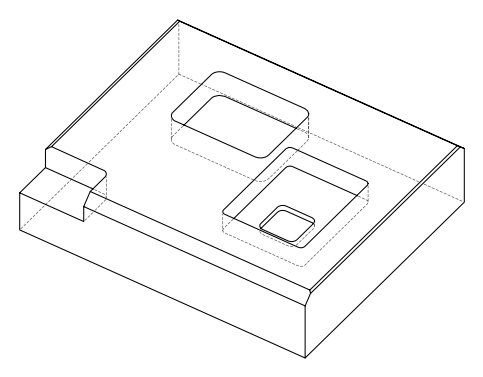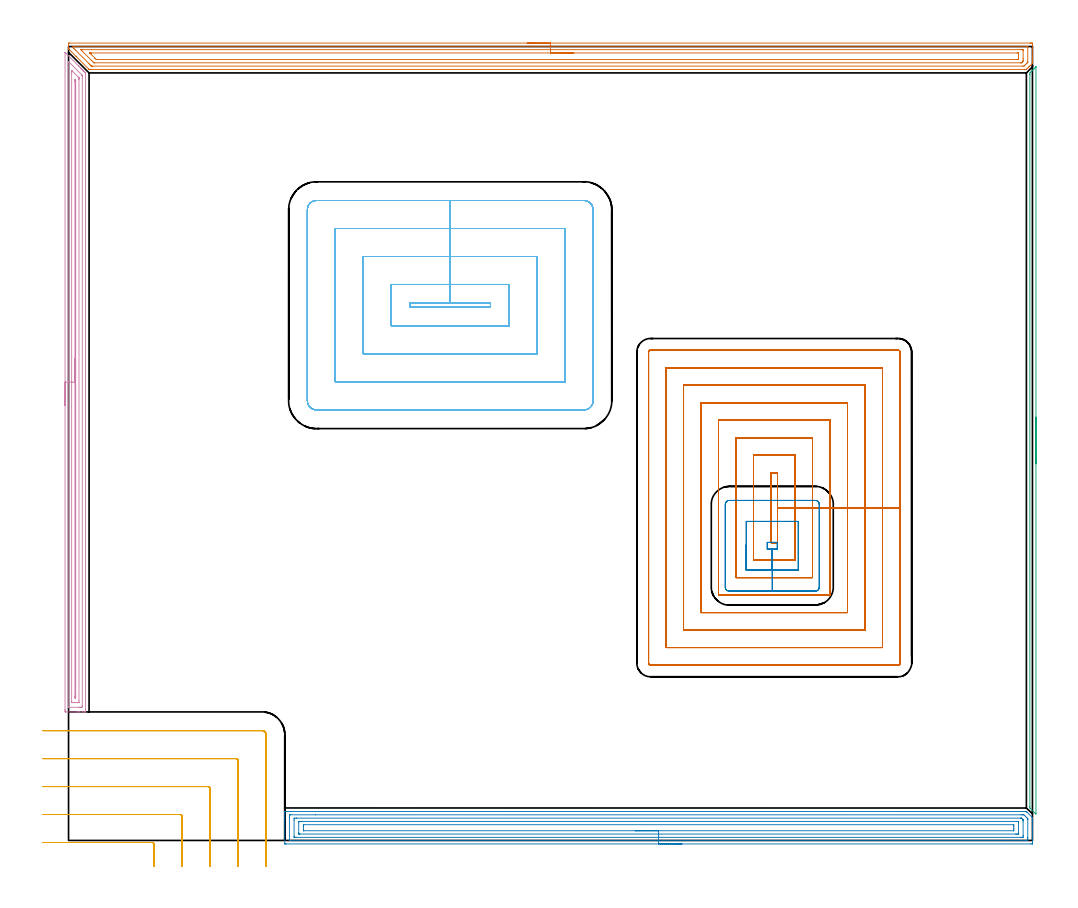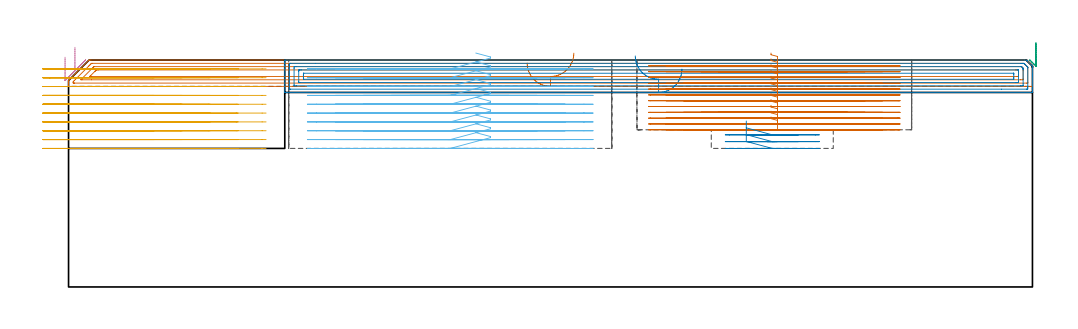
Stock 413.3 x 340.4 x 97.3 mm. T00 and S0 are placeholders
(PLAN: 8 operations, 3 tool changes, 133.2 min)
(1 AREA_MILL | FG_CHAMFER_SURFACE | UGT0205_001 | 13.39 min | 26393 mm3)
(2 AREA_MILL_1 | FG_CHAMFER_SURFACE_1 | UGT0205_001 | 13.11 min | 31647 mm3)
(3 AREA_MILL_2 | FG_CHAMFER_SURFACE_2 | UGT0205_001 | 2.7 min | 1074 mm3)
(4 AREA_MILL_3 | FG_CHAMFER_SURFACE_3 | UGT0205_001 | 9.07 min | 10927 mm3)
(5 MILL_CORNER_NOTCH_RECTANGULAR | CORNER_NOTCH_RECTANGULAR | NXT0201_012 | Follow Part, ap 4, ae 75% | 11.84 min | 191947 mm3)
(6 MILL_RECTANGULAR_POCKET | POCKET_RECTANGULAR_STRAIGHT | NXT0201_012 | Follow Part, ap 4, ae 75% | 25.76 min | 550825 mm3)
(7 MILL_RECTANGULAR_POCKET_1 | POCKET_RECTANGULAR_STRAIGHT_1 | NXT0201_013 | Follow Part, ap 2.5, ae 75% | 55.25 min | 509889 mm3)
(8 MILL_RECTANGULAR_POCKET_2 | POCKET_RECTANGULAR_STRAIGHT_2 | NXT0201_011 | Follow Part, ap 3, ae 75% | 2.05 min | 20888 mm3)
(TOOL UGT0205_001 | Chamfer Mill 20 x 3 x 45 deg. | D20 FL50 Z2)
(TOOL NXT0201_012 | ENDMILL 16mm [2P460-1600-NA 1630] | D16 FL38 Z6)
(TOOL NXT0201_013 | ENDMILL 10mm | D10 FL30 Z4)
(TOOL NXT0201_011 | ENDMILL 12mm [2P460-1200-NA 1630] | D12 FL38 Z6)
(OP 1 AREA_MILL)
G17 G21 G94 G90
T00 M6
G54
G17 G0 G90 X196.65 Y341.9 S1061 M3
G43 Z107.3 H0
Z96.
G94 G1 X196.688 Z95.128 F250.
X196.802 Z94.264
X196.991 Z93.412
X197.253 Z92.58
X197.587 Z91.774
X197.99 Z91.
X198.458 Z90.264
X198.99 Z89.572
X199.579 Z88.929
X200.222 Z88.34
X200.914 Z87.808
X201.65 Z87.34
X202.424 Z86.937
X203.23 Z86.603
X204.062 Z86.341
X204.914 Z86.152
X205.778 Z86.038
X206.65 Z86.
X412.28
X412.675 Y341.899 Z86.001
X413.067 Y341.896 Z86.002
X413.29 Y341.893 Z86.005
X413.3 Y341.512 Z86.386
Y336.25 Z91.644
Y335.722 Z92.175
Y335.373 Z92.523
Y334.845 Z93.051
Y334.496 Z93.399
Y333.704 Z94.195
Y333.619 Z94.279
X413.299 Y333.221 Z94.677
X413.293 Y333.195 Z94.704
X413.251 Y333.151 Z94.749
X412.844 Y332.742 Z95.155
X412.321 Y332.22 Z95.679
X412.08 Y331.978 Z95.919
X411.967 Y331.865 Z96.032
X411.782 Y331.681 Z96.218
X411.647 Y331.547 Z96.352
X411.528 Y331.427 Z96.47
X411.484 Y331.383 Z96.515
X410.89 Y330.79 Z97.11
X410.707 Y330.603 Z97.288
X409.994 Y330.6 Z97.3
X9.563
X8.795 Y330.605 Z97.291
X8.759 Y330.639 Z97.257
X8.669 Y330.73 Z97.168
X3.203 Y336.197 Z91.702
X0.178 Y339.222 Z88.676
X0.082 Y339.319 Z88.579
X0.01 Y339.394 Z88.503
X0. Y339.668 Z88.232
Y339.937 Z87.962
Y340.635 Z87.26
X0.001 Y341.859 Z86.038
X0.003 Y341.891 Z86.005
X0.376 Y341.9 Z86.
X206.65
Y340.486 Z87.414
X410.888 Y340.485 Z87.415
X411.041 Y340.484 Z87.416
X411.245 Y340.48 Z87.42
X411.288 Y340.479 Z87.421
X411.293 Y340.45 Z87.45
X411.296 Y340.417 Z87.483
X411.299 Y340.231 Z87.669
Y333.855 Z94.045
X411.297 Y333.737 Z94.163
X411.293 Y333.679 Z94.221
X411.289 Y333.651 Z94.249
X411.262 Y333.619 Z94.281
X411.079 Y333.431 Z94.469
X410.888 Y333.237 Z94.663
X410.393 Y332.742 Z95.158
X410.195 Y332.545 Z95.355
X409.994 Y332.346 Z95.554
X409.746 Y332.108 Z95.792
X409.652 Y332.021 Z95.879
X408.948 Y332.014 Z95.886
X10.304 Y332.015 Z95.885
X9.934 Y332.019 Z95.881
X9.846 Y332.021 Z95.879
X9.725 Y332.134 Z95.766
X9.563 Y332.289 Z95.611
X9.108 Y332.742 Z95.158
X8.669 Y333.18 Z94.72
X2.969 Y338.881 Z89.019
X2.412 Y339.44 Z88.46
X2.104 Y339.758 Z88.142
X2.01 Y339.861 Z88.039
X2.006 Y339.96 Z87.94
X2.001 Y340.161 Z87.739
X2.003 Y340.297 Z87.603
X2.006 Y340.405 Z87.495
X2.01 Y340.471 Z87.429
X2.043 Y340.479 Z87.421
X2.412 Y340.484 Z87.416
X2.565 Y340.485 Z87.415
X206.65 Y340.486 Z87.414
Y339.072 Z88.828
X408.206
X408.907 Y339.07 Z88.83
X409.1 Y339.068 Z88.832
X409.285 Y339.065 Z88.835
X409.293 Y338.881 Z89.019
X409.298 Y338.686 Z89.214
X409.3 Y335.177 Z92.723
X409.299 Y334.496 Z93.404
X409.298 Y334.302 Z93.598
X409.29 Y334.106 Z93.794
X409.1 Y333.902 Z93.998
X408.958 Y333.758 Z94.142
X408.82 Y333.619 Z94.281
X408.698 Y333.499 Z94.401
X408.651 Y333.457 Z94.443
X408.631 Y333.441 Z94.459
X408.594 Y333.435 Z94.465
X408.399 Y333.43 Z94.47
X408.206 Y333.429 Z94.471
X11.156
X11.027 Y333.431 Z94.469
X10.924 Y333.435 Z94.465
X10.871 Y333.44 Z94.46
X10.851 Y333.457 Z94.443
X10.682 Y333.619 Z94.281
X10.457 Y333.843 Z94.057
X9.803 Y334.496 Z93.404
X5.988 Y338.312 Z89.588
X5.425 Y338.881 Z89.019
X5.252 Y339.059 Z88.841
X5.599 Y339.067 Z88.833
X5.794 Y339.071 Z88.829
X9.811 Y339.072 Z88.828
X206.65
Y337.657 Z90.243
X406.772
X407.154 Y337.655 Z90.245
X407.221 Y337.654 Z90.246
X407.285 Y337.651 Z90.249
X407.29 Y337.558 Z90.342
X407.3 Y337.139 Z90.761
Y335.385 Z92.515
X407.29 Y334.941 Z92.959
X407.275 Y334.849 Z93.051
X407.139 Y334.847 Z93.053
X406.958 Y334.844 Z93.056
X406.419 Y334.843 Z93.057
X406.065
X12.785
X12.244 Y334.845 Z93.055
X12.064 Y334.847 Z93.053
X11.925 Y334.85 Z93.05
X11.814 Y334.947 Z92.953
X11.376 Y335.373 Z92.527
X11.35 Y335.398 Z92.502
X9.563 Y337.186 Z90.714
X9.218 Y337.535 Z90.365
X9.138 Y337.62 Z90.28
X9.11 Y337.652 Z90.248
X9.128 Y337.653 Z90.247
X9.201 Y337.655 Z90.245
X9.563 Y337.657 Z90.243
X9.916
X206.65
X207.522 Z90.281
X208.386 Z90.395
X209.238 Z90.583
X210.07 Z90.846
X210.876 Z91.18
X211.65 Z91.582
X212.386 Z92.051
X213.078 Z92.582
X213.721 Z93.172
X214.31 Z93.815
X214.842 Z94.507
X215.31 Z95.243
X215.713 Z96.017
X216.047 Z96.822
X216.309 Z97.654
X216.498 Z98.506
X216.612 Z99.371
X216.65 Z100.243
G0 Z107.3
M5
M2
(OP 2 AREA_MILL_1)
G17 G21 G94 G90
T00 M6
G54
G17 G0 G90 X263. Y-1.5 S1061 M3
G43 Z107.3 H0
Z93.4
G94 G1 X262.962 Z92.528 F250.
X262.848 Z91.664
X262.659 Z90.812
X262.397 Z89.98
X262.063 Z89.174
X261.66 Z88.4
X261.191 Z87.664
X260.66 Z86.972
X260.071 Z86.329
X259.428 Z85.74
X258.736 Z85.209
X258. Z84.74
X257.226 Z84.337
X256.42 Z84.003
X255.588 Z83.741
X254.736 Z83.552
X253.872 Z83.438
X253. Z83.4
X93.302
X92.789 Y-1.494 Z83.403
X92.71 Y-1.492 Z83.406
X92.7 Y-1.407 Z83.49
Y8.517 Z93.412
Y9.964 Z94.861
Y11.145 Z96.04
Y12.137 Z97.036
X92.703 Y12.271 Z97.163
X92.71 Y12.398 Z97.289
X92.855 Y12.4 Z97.3
X410.022
X410.695 Y12.398 Z97.287
X410.873 Y12.227 Z97.126
X410.914 Y12.186 Z97.086
X411.08 Y12.022 Z96.919
X412.832 Y10.269 Z95.166
X413.293 Y9.806 Z94.706
X413.3 Y9.797 Z94.696
Y9.383 Z94.283
Y8.517 Z93.412
Y6.459 Z91.356
Y5.888 Z90.783
Y5.297 Z90.193
Y-1.122 Z83.775
X413.296 Y-1.411 Z83.486
X413.29 Y-1.492 Z83.405
X413.207 Y-1.499 Z83.399
X412.698 Y-1.5 Z83.4
X253.
Y-0.086 Z84.814
X95.086 Y-0.085 Z84.815
X94.921 Y-0.084 Z84.816
X94.743 Y-0.079 Z84.821
X94.709 Y-0.076 Z84.824
X94.705 Y-0.052 Z84.848
X94.703 Y-0.025 Z84.875
X94.7 Y0.133 Z85.033
Y9.772 Z94.672
X94.704 Y10.269 Z95.169
X94.709 Y10.639 Z95.539
X94.731 Y10.979 Z95.879
X95.086 Y10.983 Z95.883
X95.249 Y10.985 Z95.885
X105.899 Y10.986 Z95.886
X408.4
X409.13 Y10.985 Z95.885
X409.294 Y10.984 Z95.884
X409.652 Y10.979 Z95.879
X410.022 Y10.623 Z95.523
X410.379 Y10.269 Z95.169
X410.914 Y9.734 Z94.634
X411.246 Y9.393 Z94.293
X411.29 Y9.343 Z94.243
X411.293 Y9.298 Z94.198
X411.297 Y9.204 Z94.104
X411.3 Y9.014 Z93.914
Y1.128 Z86.028
X411.296 Y0.631 Z85.531
X411.291 Y0.261 Z85.161
X411.269 Y-0.079 Z84.821
X410.914 Y-0.083 Z84.817
X410.75 Y-0.085 Z84.815
X400.056 Y-0.086 Z84.814
X253.
Y1.328 Z86.228
X97.762 Y1.329 Z86.229
X97.048 Y1.332 Z86.232
X96.87 Y1.335 Z86.235
X96.71 Y1.346 Z86.246
X96.705 Y1.507 Z86.407
X96.701 Y1.673 Z86.573
X96.7 Y8.684 Z93.584
X96.705 Y9.393 Z94.293
X96.707 Y9.553 Z94.453
X96.87 Y9.564 Z94.464
X97.582 Y9.57 Z94.47
X97.762 Y9.571 Z94.471
X408.238
X408.419 Y9.569 Z94.469
X408.54 Y9.566 Z94.466
X408.627 Y9.562 Z94.462
X408.661 Y9.53 Z94.43
X408.804 Y9.393 Z94.293
X409.13 Y9.067 Z93.967
X409.261 Y8.927 Z93.827
X409.29 Y8.883 Z93.783
X409.295 Y8.795 Z93.695
X409.298 Y8.684 Z93.584
X409.299 Y8.517 Z93.417
X409.3 Y8.35 Z93.25
Y2.216 Z87.116
X409.295 Y1.507 Z86.407
X409.293 Y1.347 Z86.247
X409.13 Y1.336 Z86.236
X408.418 Y1.33 Z86.23
X408.238 Y1.329 Z86.229
X253. Y1.328 Z86.228
Y2.743 Z87.643
X99.18
X98.827 Y2.747 Z87.647
X98.763 Y2.75 Z87.65
X98.71 Y2.76 Z87.66
X98.7 Y3.259 Z88.159
X98.701 Y7.641 Z92.541
X98.71 Y8.056 Z92.956
X98.715 Y8.15 Z93.05
X98.845 Y8.154 Z93.054
X99.022 Y8.156 Z93.056
X99.547 Y8.157 Z93.057
X99.913
X406.82
X407.173 Y8.153 Z93.053
X407.237 Y8.15 Z93.05
X407.29 Y8.14 Z93.04
X407.3 Y7.641 Z92.541
X407.299 Y3.259 Z88.159
X407.29 Y2.844 Z87.744
X407.285 Y2.75 Z87.65
X407.155 Y2.746 Z87.646
X406.978 Y2.744 Z87.644
X406.453 Y2.743 Z87.643
X406.087
X253.
Y4.157 Z89.057
X100.893
X100.789 Y4.159 Z89.059
X100.738 Y4.161 Z89.061
X100.717 Y4.163 Z89.063
X100.71 Y4.173 Z89.073
X100.707 Y4.284 Z89.184
X100.701 Y4.755 Z89.655
X100.7 Y5.888 Z90.788
X100.703 Y6.505 Z91.405
X100.71 Y6.714 Z91.614
X100.714 Y6.737 Z91.637
X100.734 Y6.739 Z91.639
X100.787 Y6.741 Z91.641
X100.896 Y6.742 Z91.642
X405.107 Y6.743 Z91.643
X405.211 Y6.741 Z91.641
X405.262 Y6.739 Z91.639
X405.283 Y6.737 Z91.637
X405.29 Y6.727 Z91.627
X405.293 Y6.616 Z91.516
X405.299 Y6.145 Z91.045
X405.3 Y5.012 Z89.912
X405.297 Y4.395 Z89.295
X405.29 Y4.186 Z89.086
X405.286 Y4.163 Z89.063
X405.266 Y4.161 Z89.061
X405.213 Y4.159 Z89.059
X405.104 Y4.158 Z89.058
X253. Y4.157 Z89.057
X252.128 Z89.095
X251.263 Z89.209
X250.412 Z89.398
X249.58 Z89.66
X248.774 Z89.994
X248. Z90.397
X247.264 Z90.865
X246.572 Z91.396
X245.929 Z91.986
X245.34 Z92.629
X244.808 Z93.321
X244.34 Z94.057
X243.937 Z94.831
X243.603 Z95.637
X243.341 Z96.469
X243.152 Z97.32
X243.038 Z98.185
X243. Z99.057
G0 Z107.3
M5
M2
(OP 3 AREA_MILL_2)
G17 G21 G94 G90
T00 M6
G54
G17 G0 G90 X414.8 Y181.5 S1061 M3
G43 Z107.3 H0
Z104.7
G94 G1 Y181.462 Z103.828 F250.
Y181.348 Z102.963
Y181.159 Z102.112
Y180.897 Z101.28
Y180.563 Z100.474
Y180.16 Z99.7
Y179.692 Z98.964
Y179.16 Z98.272
Y178.571 Z97.629
Y177.928 Z97.039
Y177.236 Z96.508
Y176.5 Z96.04
Y175.726 Z95.637
Y174.92 Z95.303
Y174.088 Z95.041
Y173.236 Z94.852
Y172.372 Z94.738
Y171.5 Z94.7
Y11.48
X414.793 Y11.319 Z94.706
X414.62 Y11.48 Z94.88
X412.385 Y13.715 Z97.114
X412.203 Y13.894 Z97.288
X412.2 Y14.608 Z97.3
Y328.392
X412.203 Y329.106 Z97.289
X412.385 Y329.285 Z97.114
X412.456 Y329.356 Z97.044
X413.06 Y329.962 Z96.436
X413.279 Y330.179 Z96.221
X413.94 Y330.841 Z95.557
X414.121 Y331.021 Z95.379
X414.173 Y331.073 Z95.327
X414.693 Y331.594 Z94.805
X414.772 Y331.669 Z94.726
X414.795 Y331.683 Z94.704
X414.8 Y331.669 Z94.7
Y171.5
Y170.628 Z94.738
Y169.764 Z94.852
Y168.912 Z95.041
Y168.08 Z95.303
Y167.274 Z95.637
Y166.5 Z96.04
Y165.764 Z96.508
Y165.072 Z97.039
Y164.429 Z97.629
Y163.84 Z98.272
Y163.308 Z98.964
Y162.84 Z99.7
Y162.437 Z100.474
Y162.103 Z101.28
Y161.841 Z102.112
Y161.652 Z102.963
Y161.538 Z103.828
Y161.5 Z104.7
G0 Z107.3
M5
M2
(OP 4 AREA_MILL_3)
G17 G21 G94 G90
T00 M6
G54
G17 G0 G90 X-1.5 Y186.5 S1061 M3
G43 Z107.3 H0
Z98.5
G94 G1 Y186.538 Z97.628 F250.
Y186.652 Z96.763
Y186.841 Z95.912
Y187.103 Z95.08
Y187.437 Z94.274
Y187.84 Z93.5
Y188.308 Z92.764
Y188.84 Z92.072
Y189.429 Z91.429
Y190.072 Z90.84
Y190.764 Z90.308
Y191.5 Z89.84
Y192.274 Z89.437
Y193.08 Z89.103
Y193.912 Z88.841
Y194.763 Z88.652
Y195.628 Z88.538
Y196.5 Z88.5
Y337.871
X-1.495 Y337.883 Z88.504
X-1.474 Y337.871 Z88.525
X-1.409 Y337.809 Z88.59
X-1.172 Y337.573 Z88.825
X-1.062 Y337.463 Z88.935
X4.309 Y332.091 Z94.309
X4.661 Y331.741 Z94.657
X5.152 Y331.248 Z95.152
X5.382 Y331.019 Z95.38
X5.541 Y330.861 Z95.536
X5.696 Y330.705 Z95.694
X5.829 Y330.572 Z95.827
X5.982 Y330.421 Z95.977
X6.13 Y330.271 Z96.127
X6.276 Y330.125 Z96.274
X6.422 Y329.98 Z96.417
X6.563 Y329.838 Z96.561
X6.723 Y329.678 Z96.721
X6.862 Y329.54 Z96.858
X6.997 Y329.404 Z96.995
X7.17 Y329.231 Z97.168
X7.295 Y329.095 Z97.291
X7.3 Y328.784 Z97.3
Y55.278
X7.301 Y55.104 Z97.292
X6.952 Y55.1 Z96.952
X6.682 Z96.681
X5.982 Z95.977
X4.751 Z94.748
X4.221 Z94.215
X3.606 Z93.601
X-1.062 Y55.101 Z88.935
X-1.285 Y55.104 Z88.712
X-1.492 Y55.11 Z88.506
X-1.495 Y55.285 Z88.503
X-1.499 Y55.724 Z88.501
X-1.5 Y56.169 Z88.5
Y196.5
X-0.086 Z89.914
X-0.085 Y333.7 Z89.915
X-0.083 Y333.985 Z89.917
X-0.082 Y334.018 Z89.918
X-0.081 Y334.019 Z89.919
X-0.07 Y334.013 Z89.93
X-0.028 Y333.976 Z89.972
X0.012 Y333.938 Z90.012
X0.25 Y333.7 Z90.25
X5.613 Y328.337 Z95.613
X5.786 Y328.161 Z95.786
X5.848 Y328.094 Z95.848
X5.879 Y328.058 Z95.879
X5.881 Y328.038 Z95.881
X5.883 Y327.939 Z95.883
X5.886 Y327.541 Z95.886
Y327.443
X5.885 Y57.61 Z95.885
X5.884 Y57.512 Z95.884
X5.879 Y57.124 Z95.879
X5.5 Y57.107 Z95.5
X5.101 Y57.103 Z95.101
X4.626 Y57.1 Z94.626
X4.221 Z94.221
X0.224 Z90.224
X0.007 Y57.101 Z90.007
X-0.026 Y57.103 Z89.974
X-0.06 Y57.108 Z89.94
X-0.079 Y57.113 Z89.921
X-0.08 Y57.14 Z89.92
X-0.085 Y57.414 Z89.915
X-0.086 Y196.5 Z89.914
X1.328 Z91.328
X1.329 Y329.485 Z91.329
X1.331 Y330.125 Z91.331
X1.332 Y330.155 Z91.332
X1.333 Y330.156 Z91.333
X1.372 Y330.125 Z91.372
X1.579 Y329.92 Z91.579
X4.221 Y327.28 Z94.221
X4.4 Y327.097 Z94.4
X4.444 Y327.049 Z94.444
X4.462 Y327.027 Z94.462
X4.465 Y326.973 Z94.465
X4.469 Y326.804 Z94.469
X4.471 Y326.55 Z94.471
Y326.295
Y59.939
X4.469 Y59.3 Z94.469
X4.467 Y59.173 Z94.467
X4.465 Y59.118 Z94.465
X4.409 Y59.109 Z94.409
X4.221 Y59.104 Z94.221
X3.537 Y59.1 Z93.537
X3.34 Z93.34
X2.656 Z92.656
X1.776 Y59.101 Z91.776
X1.579 Y59.103 Z91.579
X1.383 Y59.109 Z91.383
X1.335 Y59.111 Z91.335
X1.333 Y59.148 Z91.333
X1.33 Y59.215 Z91.33
X1.329 Y59.3 Z91.329
X1.328 Y59.554 Z91.328
Y196.5
X2.743 Z92.743
Y325.368
X2.744 Y325.656 Z92.744
X2.746 Y325.943 Z92.746
X2.75 Y326.255 Z92.75
X2.92 Y326.119 Z92.92
X3.05 Y325.95 Z93.05
X3.054 Y325.656 Z93.054
X3.056 Y325.336 Z93.056
X3.057 Y325.05 Z93.057
Y324.762
Y61.662
X3.056 Y61.376 Z93.056
X3.053 Y61.215 Z93.053
X3.05 Y61.117 Z93.05
X3.006 Y61.11 Z93.006
X2.9 Y61.108 Z92.9
X2.794 Y61.11 Z92.794
X2.749 Y61.117 Z92.749
X2.747 Y61.215 Z92.747
X2.745 Y61.375 Z92.745
X2.743 Y61.694 Z92.743
Y61.981
Y196.5
Y197.372 Z92.781
Y198.236 Z92.895
Y199.088 Z93.083
Y199.92 Z93.346
Y200.726 Z93.68
Y201.5 Z94.082
Y202.236 Z94.551
Y202.928 Z95.082
Y203.571 Z95.672
Y204.16 Z96.315
Y204.691 Z97.007
Y205.16 Z97.743
Y205.563 Z98.516
Y205.897 Z99.322
Y206.159 Z100.154
Y206.348 Z101.006
Y206.462 Z101.871
Y206.5 Z102.743
G0 Z107.3
M5
M2
(OP 5 MILL_CORNER_NOTCH_RECTANGULAR)
G17 G21 G94 G90
T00 M6
G54
G17 G0 G90 X36.717 Y-11. S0 M3
G43 Z107.3 H1
Z93.51
G94 G1 X36.701 Y-8. F250.
X36.7 Y-7.746 F500.
Y-1.695
G3 X35.905 Y-0.9 R0.8
G1 X-7.949
X-10.949 F250.
G0 Z107.3
X48.722 Y-11.
Z93.51
G1 X48.701 Y-8.
X48.7 Y-7.746 F500.
Y10.305
G3 X47.905 Y11.1 R0.8
G1 X-8.
X-11. F250.
G0 Z107.3
X60.733 Y-11.
Z93.51
G1 X60.701 Y-8.
G2 X60.7 Y-7.746 R24. F500.
G1 Y22.304
G3 X59.904 Y23.1 R0.8
G1 X-8.
X-11. F250.
G0 Z107.3
X72.766 Y-10.999
Z93.51
G1 X72.703 Y-8.
G2 X72.7 Y-7.746 R12. F500.
G1 Y34.304
G3 X71.904 Y35.1 R0.8
G1 X-8.
X-11. F250.
G0 Z107.3
X84.7 Y-10.746
Z93.51
G1 Y-7.746
Y45.4 F500.
G3 X83. Y47.1 R1.7
G1 X-8.
X-11. F250.
G0 Z107.3
X36.7 Y-11.
Z89.72
G1 Y-8.
Y-1.695 F500.
G3 X35.905 Y-0.9 R0.8
G1 X-7.949
X-10.949 F250.
G0 Z107.3
X48.7 Y-11.
Z89.72
G1 Y-8.
Y10.305 F500.
G3 X47.905 Y11.1 R0.8
G1 X-8.
X-11. F250.
G0 Z107.3
X60.7 Y-11.
Z89.72
G1 Y-8.
Y22.304 F500.
G3 X59.904 Y23.1 R0.8
G1 X-8.
X-11. F250.
G0 Z107.3
X72.7 Y-11.
Z89.72
G1 Y-8.
Y34.304 F500.
G3 X71.904 Y35.1 R0.8
G1 X-8.
X-11. F250.
G0 Z107.3
X84.7 Y-11.
Z89.72
G1 Y-8.
Y45.4 F500.
G3 X83. Y47.1 R1.7
G1 X-8.
X-11. F250.
G0 Z107.3
X36.7 Y-11.
Z85.93
G1 Y-8.
Y-1.695 F500.
G3 X35.905 Y-0.9 R0.8
G1 X-7.949
X-10.949 F250.
G0 Z107.3
X48.7 Y-11.
Z85.93
G1 Y-8.
Y10.305 F500.
G3 X47.905 Y11.1 R0.8
G1 X-8.
X-11. F250.
G0 Z107.3
X60.7 Y-11.
Z85.93
G1 Y-8.
Y22.304 F500.
G3 X59.904 Y23.1 R0.8
G1 X-8.
X-11. F250.
G0 Z107.3
X72.7 Y-11.
Z85.93
G1 Y-8.
Y34.304 F500.
G3 X71.904 Y35.1 R0.8
G1 X-8.
X-11. F250.
G0 Z107.3
X84.7 Y-11.
Z85.93
G1 Y-8.
Y45.4 F500.
G3 X83. Y47.1 R1.7
G1 X-8.
X-11. F250.
G0 Z107.3
X36.7 Y-11.
Z82.14
G1 Y-8.
Y-1.695 F500.
G3 X35.905 Y-0.9 R0.8
G1 X-7.949
X-10.949 F250.
G0 Z107.3
X48.7 Y-11.
Z82.14
G1 Y-8.
Y10.305 F500.
G3 X47.905 Y11.1 R0.8
G1 X-8.
X-11. F250.
G0 Z107.3
X60.7 Y-11.
Z82.14
G1 Y-8.
Y22.305 F500.
G3 X59.905 Y23.1 R0.8
G1 X-8.
X-11. F250.
G0 Z107.3
X72.7 Y-11.
Z82.14
G1 Y-8.
Y34.304 F500.
G3 X71.904 Y35.1 R0.8
G1 X-8.
X-11. F250.
G0 Z107.3
X84.7 Y-11.
Z82.14
G1 Y-8.
Y45.4 F500.
G3 X83. Y47.1 R1.7
G1 X-8.
X-11. F250.
G0 Z107.3
X36.7 Y-11.
Z78.35
G1 Y-8.
Y-1.695 F500.
G3 X35.905 Y-0.9 R0.8
G1 X-7.949
X-10.949 F250.
G0 Z107.3
X48.7 Y-11.
Z78.35
G1 Y-8.
Y10.305 F500.
G3 X47.905 Y11.1 R0.8
G1 X-8.
X-11. F250.
G0 Z107.3
X60.7 Y-11.
Z78.35
G1 Y-8.
Y22.305 F500.
G3 X59.905 Y23.1 R0.8
G1 X-8.
X-11. F250.
G0 Z107.3
X72.7 Y-11.
Z78.35
G1 Y-8.
Y34.304 F500.
G3 X71.904 Y35.1 R0.8
G1 X-8.
X-11. F250.
G0 Z107.3
X84.7 Y-11.
Z78.35
G1 Y-8.
Y45.4 F500.
G3 X83. Y47.1 R1.7
G1 X-8.
X-11. F250.
G0 Z107.3
X36.7 Y-11.
Z74.56
G1 Y-8.
Y-1.695 F500.
G3 X35.905 Y-0.9 R0.8
G1 X-7.949
X-10.949 F250.
G0 Z107.3
X48.7 Y-11.
Z74.56
G1 Y-8.
Y10.305 F500.
G3 X47.905 Y11.1 R0.8
G1 X-8.
X-11. F250.
G0 Z107.3
X60.7 Y-11.
Z74.56
G1 Y-8.
Y22.305 F500.
G3 X59.905 Y23.1 R0.8
G1 X-8.
X-11. F250.
G0 Z107.3
X72.7 Y-11.
Z74.56
G1 Y-8.
Y34.304 F500.
G3 X71.904 Y35.1 R0.8
G1 X-8.
X-11. F250.
G0 Z107.3
X84.7 Y-11.
Z74.56
G1 Y-8.
Y45.4 F500.
G3 X83. Y47.1 R1.7
G1 X-8.
X-11. F250.
G0 Z107.3
X36.7 Y-11.
Z70.77
G1 Y-8.
Y-1.695 F500.
G3 X35.905 Y-0.9 R0.8
G1 X-7.949
X-10.949 F250.
G0 Z107.3
X48.7 Y-11.
Z70.77
G1 Y-8.
Y10.305 F500.
G3 X47.905 Y11.1 R0.8
G1 X-8.
X-11. F250.
G0 Z107.3
X60.7 Y-11.
Z70.77
G1 Y-8.
Y22.305 F500.
G3 X59.905 Y23.1 R0.8
G1 X-8.
X-11. F250.
G0 Z107.3
X72.7 Y-11.
Z70.77
G1 Y-8.
Y34.304 F500.
G3 X71.904 Y35.1 R0.8
G1 X-8.
X-11. F250.
G0 Z107.3
X84.7 Y-11.
Z70.77
G1 Y-8.
Y45.4 F500.
G3 X83. Y47.1 R1.7
G1 X-8.
X-11. F250.
G0 Z107.3
X36.7 Y-11.
Z66.98
G1 Y-8.
Y-1.695 F500.
G3 X35.905 Y-0.9 R0.8
G1 X-7.949
X-10.949 F250.
G0 Z107.3
X48.7 Y-11.
Z66.98
G1 Y-8.
Y10.305 F500.
G3 X47.905 Y11.1 R0.8
G1 X-8.
X-11. F250.
G0 Z107.3
X60.7 Y-11.
Z66.98
G1 Y-8.
Y22.305 F500.
G3 X59.905 Y23.1 R0.8
G1 X-8.
X-11. F250.
G0 Z107.3
X72.7 Y-11.
Z66.98
G1 Y-8.
Y34.304 F500.
G3 X71.904 Y35.1 R0.8
G1 X-8.
X-11. F250.
G0 Z107.3
X84.7 Y-11.
Z66.98
G1 Y-8.
Y45.4 F500.
G3 X83. Y47.1 R1.7
G1 X-8.
X-11. F250.
G0 Z107.3
X36.7 Y-11.
Z63.19
G1 Y-8.
Y-1.695 F500.
G3 X35.905 Y-0.9 R0.8
G1 X-7.949
X-10.949 F250.
G0 Z107.3
X48.7 Y-11.
Z63.19
G1 Y-8.
Y10.305 F500.
G3 X47.905 Y11.1 R0.8
G1 X-8.
X-11. F250.
G0 Z107.3
X60.7 Y-11.
Z63.19
G1 Y-8.
Y22.305 F500.
G3 X59.905 Y23.1 R0.8
G1 X-8.
X-11. F250.
G0 Z107.3
X72.7 Y-11.
Z63.19
G1 Y-8.
Y34.304 F500.
G3 X71.904 Y35.1 R0.8
G1 X-8.
X-11. F250.
G0 Z107.3
X84.7 Y-11.
Z63.19
G1 Y-8.
Y45.4 F500.
G3 X83. Y47.1 R1.7
G1 X-8.
X-11. F250.
G0 Z107.3
X36.7 Y-11.
Z59.4
G1 Y-8.
Y-1.695 F500.
G3 X35.905 Y-0.9 R0.8
G1 X-7.949
X-10.949 F250.
G0 Z107.3
X48.7 Y-11.
Z59.4
G1 Y-8.
Y10.305 F500.
G3 X47.905 Y11.1 R0.8
G1 X-8.
X-11. F250.
G0 Z107.3
X60.7 Y-11.
Z59.4
G1 Y-8.
Y22.305 F500.
G3 X59.905 Y23.1 R0.8
G1 X-8.
X-11. F250.
G0 Z107.3
X72.7 Y-11.
Z59.4
G1 Y-8.
Y34.304 F500.
G3 X71.904 Y35.1 R0.8
G1 X-8.
X-11. F250.
G0 Z107.3
X84.7 Y-11.
Z59.4
G1 Y-8.
Y45.4 F500.
G3 X83. Y47.1 R1.7
G1 X-8.
X-11. F250.
G0 Z107.3
M5
M2
(OP 6 MILL_RECTANGULAR_POCKET)
G17 G21 G94 G90
T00 M6
G54
G17 G0 G90 X174.609 Y228.6 S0 M3
G43 Z107.3 H1
Z100.3
G94 G1 X180.9 Z98.614 F250.
Y230.4 Z98.132
X163.65 Z93.51
X146.4 F500.
Y228.6
X180.9
Y230.4
X163.65
Y238.4
X138.4
Y220.6
X188.9
Y238.4
X163.65
Y250.4
X126.4
Y208.6
X200.9
Y250.4
X163.65
Y262.4
X114.4
Y196.6
X212.9
Y262.4
X163.65
Y274.4
X106.3
G3 X102.4 Y270.5 R3.9
G1 Y188.5
G3 X106.3 Y184.6 R3.9
G1 X221.
G3 X224.9 Y188.5 R3.9
G1 Y270.5
G3 X221. Y274.4 R3.9
G1 X163.65
X162.65
G0 X174.609 Y228.6 Z96.51
G1 X180.9 Z94.824 F250.
Y230.4 Z94.342
X163.65 Z89.72
X146.4 F500.
Y228.6
X180.9
Y230.4
X163.65
Y238.4
X138.4
Y220.6
X188.9
Y238.4
X163.65
Y250.4
X126.4
Y208.6
X200.9
Y250.4
X163.65
Y262.4
X114.4
Y196.6
X212.9
Y262.4
X163.65
Y274.4
X106.3
G3 X102.4 Y270.5 R3.9
G1 Y188.5
G3 X106.3 Y184.6 R3.9
G1 X221.
G3 X224.9 Y188.5 R3.9
G1 Y270.5
G3 X221. Y274.4 R3.9
G1 X163.65
X162.65
G0 X174.609 Y228.6 Z92.72
G1 X180.9 Z91.034 F250.
Y230.4 Z90.552
X163.65 Z85.93
X146.4 F500.
Y228.6
X180.9
Y230.4
X163.65
Y238.4
X138.4
Y220.6
X188.9
Y238.4
X163.65
Y250.4
X126.4
Y208.6
X200.9
Y250.4
X163.65
Y262.4
X114.4
Y196.6
X212.9
Y262.4
X163.65
Y274.4
X106.3
G3 X102.4 Y270.5 R3.9
G1 Y188.5
G3 X106.3 Y184.6 R3.9
G1 X221.
G3 X224.9 Y188.5 R3.9
G1 Y270.5
G3 X221. Y274.4 R3.9
G1 X163.65
X162.65
G0 X174.609 Y228.6 Z88.93
G1 X180.9 Z87.244 F250.
Y230.4 Z86.762
X163.65 Z82.14
X146.4 F500.
Y228.6
X180.9
Y230.4
X163.65
Y238.4
X138.4
Y220.6
X188.9
Y238.4
X163.65
Y250.4
X126.4
Y208.6
X200.9
Y250.4
X163.65
Y262.4
X114.4
Y196.6
X212.9
Y262.4
X163.65
Y274.4
X106.3
G3 X102.4 Y270.5 R3.9
G1 Y188.5
G3 X106.3 Y184.6 R3.9
G1 X221.
G3 X224.9 Y188.5 R3.9
G1 Y270.5
G3 X221. Y274.4 R3.9
G1 X163.65
X162.65
G0 X174.609 Y228.6 Z85.14
G1 X180.9 Z83.454 F250.
Y230.4 Z82.972
X163.65 Z78.35
X146.4 F500.
Y228.6
X180.9
Y230.4
X163.65
Y238.4
X138.4
Y220.6
X188.9
Y238.4
X163.65
Y250.4
X126.4
Y208.6
X200.9
Y250.4
X163.65
Y262.4
X114.4
Y196.6
X212.9
Y262.4
X163.65
Y274.4
X106.3
G3 X102.4 Y270.5 R3.9
G1 Y188.5
G3 X106.3 Y184.6 R3.9
G1 X221.
G3 X224.9 Y188.5 R3.9
G1 Y270.5
G3 X221. Y274.4 R3.9
G1 X163.65
X162.65
G0 X174.609 Y228.6 Z81.35
G1 X180.9 Z79.664 F250.
Y230.4 Z79.182
X163.65 Z74.56
X146.4 F500.
Y228.6
X180.9
Y230.4
X163.65
Y238.4
X138.4
Y220.6
X188.9
Y238.4
X163.65
Y250.4
X126.4
Y208.6
X200.9
Y250.4
X163.65
Y262.4
X114.4
Y196.6
X212.9
Y262.4
X163.65
Y274.4
X106.3
G3 X102.4 Y270.5 R3.9
G1 Y188.5
G3 X106.3 Y184.6 R3.9
G1 X221.
G3 X224.9 Y188.5 R3.9
G1 Y270.5
G3 X221. Y274.4 R3.9
G1 X163.65
X162.65
G0 X174.609 Y228.6 Z77.56
G1 X180.9 Z75.874 F250.
Y230.4 Z75.392
X163.65 Z70.77
X146.4 F500.
Y228.6
X180.9
Y230.4
X163.65
Y238.4
X138.4
Y220.6
X188.9
Y238.4
X163.65
Y250.4
X126.4
Y208.6
X200.9
Y250.4
X163.65
Y262.4
X114.4
Y196.6
X212.9
Y262.4
X163.65
Y274.4
X106.3
G3 X102.4 Y270.5 R3.9
G1 Y188.5
G3 X106.3 Y184.6 R3.9
G1 X221.
G3 X224.9 Y188.5 R3.9
G1 Y270.5
G3 X221. Y274.4 R3.9
G1 X163.65
X162.65
G0 X174.609 Y228.6 Z73.77
G1 X180.9 Z72.084 F250.
Y230.4 Z71.602
X163.65 Z66.98
X146.4 F500.
Y228.6
X180.9
Y230.4
X163.65
Y238.4
X138.4
Y220.6
X188.9
Y238.4
X163.65
Y250.4
X126.4
Y208.6
X200.9
Y250.4
X163.65
Y262.4
X114.4
Y196.6
X212.9
Y262.4
X163.65
Y274.4
X106.3
G3 X102.4 Y270.5 R3.9
G1 Y188.5
G3 X106.3 Y184.6 R3.9
G1 X221.
G3 X224.9 Y188.5 R3.9
G1 Y270.5
G3 X221. Y274.4 R3.9
G1 X163.65
X162.65
G0 X174.609 Y228.6 Z69.98
G1 X180.9 Z68.294 F250.
Y230.4 Z67.812
X163.65 Z63.19
X146.4 F500.
Y228.6
X180.9
Y230.4
X163.65
Y238.4
X138.4
Y220.6
X188.9
Y238.4
X163.65
Y250.4
X126.4
Y208.6
X200.9
Y250.4
X163.65
Y262.4
X114.4
Y196.6
X212.9
Y262.4
X163.65
Y274.4
X106.3
G3 X102.4 Y270.5 R3.9
G1 Y188.5
G3 X106.3 Y184.6 R3.9
G1 X221.
G3 X224.9 Y188.5 R3.9
G1 Y270.5
G3 X221. Y274.4 R3.9
G1 X163.65
X162.65
G0 X174.609 Y228.6 Z66.19
G1 X180.9 Z64.504 F250.
Y230.4 Z64.022
X163.65 Z59.4
X146.4 F500.
Y228.6
X180.9
Y230.4
X163.65
Y238.4
X138.4
Y220.6
X188.9
Y238.4
X163.65
Y250.4
X126.4
Y208.6
X200.9
Y250.4
X163.65
Y262.4
X114.4
Y196.6
X212.9
Y262.4
X163.65
Y274.4
X106.3
G3 X102.4 Y270.5 R3.9
G1 Y188.5
G3 X106.3 Y184.6 R3.9
G1 X221.
G3 X224.9 Y188.5 R3.9
G1 Y270.5
G3 X221. Y274.4 R3.9
G1 X163.65
X162.65
G0 Z107.3
M5
M2
(OP 7 MILL_RECTANGULAR_POCKET_1)
G17 G21 G94 G90
T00 M6
G54
G17 G0 G90 X301.2 Y130.395 S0 M3
G43 Z107.3 H0
Z100.3
G94 G1 Y127.7 Z99.578 F250.
X304. Z98.827
Y142.7 Z94.808
Y157.7 F500.
X301.2
Y127.7
X304.
Y142.7
X311.5
Y165.2
X293.7
Y120.2
X311.5
Y142.7
X319.
Y172.7
X286.2
Y112.7
X319.
Y142.7
X326.5
Y180.2
X278.7
Y105.2
X326.5
Y142.7
X334.
Y187.7
X271.2
Y97.7
X334.
Y142.7
X341.5
Y195.2
X263.7
Y90.2
X341.5
Y142.7
X349.
Y202.7
X256.2
Y82.7
X349.
Y142.7
X356.5
Y209.4
G3 X355.7 Y210.2 R0.8
G1 X249.5
G3 X248.7 Y209.4 R0.8
G1 Y76.
G3 X249.5 Y75.2 R0.8
G1 X355.7
G3 X356.5 Y76. R0.8
G1 Y142.7
Y143.7
G0 X301.2 Y130.395 Z97.808
G1 Y127.7 Z97.086 F250.
X304. Z96.336
Y142.7 Z92.317
Y157.7 F500.
X301.2
Y127.7
X304.
Y142.7
X311.5
Y165.2
X293.7
Y120.2
X311.5
Y142.7
X319.
Y172.7
X286.2
Y112.7
X319.
Y142.7
X326.5
Y180.2
X278.7
Y105.2
X326.5
Y142.7
X334.
Y187.7
X271.2
Y97.7
X334.
Y142.7
X341.5
Y195.2
X263.7
Y90.2
X341.5
Y142.7
X349.
Y202.7
X256.2
Y82.7
X349.
Y142.7
X356.5
Y209.4
G3 X355.7 Y210.2 R0.8
G1 X249.5
G3 X248.7 Y209.4 R0.8
G1 Y76.
G3 X249.5 Y75.2 R0.8
G1 X355.7
G3 X356.5 Y76. R0.8
G1 Y142.7
Y143.7
G0 X301.2 Y130.395 Z95.317
G1 Y127.7 Z94.594 F250.
X304. Z93.844
Y142.7 Z89.825
Y157.7 F500.
X301.2
Y127.7
X304.
Y142.7
X311.5
Y165.2
X293.7
Y120.2
X311.5
Y142.7
X319.
Y172.7
X286.2
Y112.7
X319.
Y142.7
X326.5
Y180.2
X278.7
Y105.2
X326.5
Y142.7
X334.
Y187.7
X271.2
Y97.7
X334.
Y142.7
X341.5
Y195.2
X263.7
Y90.2
X341.5
Y142.7
X349.
Y202.7
X256.2
Y82.7
X349.
Y142.7
X356.5
Y209.4
G3 X355.7 Y210.2 R0.8
G1 X249.5
G3 X248.7 Y209.4 R0.8
G1 Y76.
G3 X249.5 Y75.2 R0.8
G1 X355.7
G3 X356.5 Y76. R0.8
G1 Y142.7
Y143.7
G0 X301.2 Y130.395 Z92.825
G1 Y127.7 Z92.103 F250.
X304. Z91.353
Y142.7 Z87.333
Y157.7 F500.
X301.2
Y127.7
X304.
Y142.7
X311.5
Y165.2
X293.7
Y120.2
X311.5
Y142.7
X319.
Y172.7
X286.2
Y112.7
X319.
Y142.7
X326.5
Y180.2
X278.7
Y105.2
X326.5
Y142.7
X334.
Y187.7
X271.2
Y97.7
X334.
Y142.7
X341.5
Y195.2
X263.7
Y90.2
X341.5
Y142.7
X349.
Y202.7
X256.2
Y82.7
X349.
Y142.7
X356.5
Y209.4
G3 X355.7 Y210.2 R0.8
G1 X249.5
G3 X248.7 Y209.4 R0.8
G1 Y76.
G3 X249.5 Y75.2 R0.8
G1 X355.7
G3 X356.5 Y76. R0.8
G1 Y142.7
Y143.7
G0 X301.2 Y130.395 Z90.333
G1 Y127.7 Z89.611 F250.
X304. Z88.861
Y142.7 Z84.842
Y157.7 F500.
X301.2
Y127.7
X304.
Y142.7
X311.5
Y165.2
X293.7
Y120.2
X311.5
Y142.7
X319.
Y172.7
X286.2
Y112.7
X319.
Y142.7
X326.5
Y180.2
X278.7
Y105.2
X326.5
Y142.7
X334.
Y187.7
X271.2
Y97.7
X334.
Y142.7
X341.5
Y195.2
X263.7
Y90.2
X341.5
Y142.7
X349.
Y202.7
X256.2
Y82.7
X349.
Y142.7
X356.5
Y209.4
G3 X355.7 Y210.2 R0.8
G1 X249.5
G3 X248.7 Y209.4 R0.8
G1 Y76.
G3 X249.5 Y75.2 R0.8
G1 X355.7
G3 X356.5 Y76. R0.8
G1 Y142.7
Y143.7
G0 X301.2 Y130.395 Z87.842
G1 Y127.7 Z87.119 F250.
X304. Z86.369
Y142.7 Z82.35
Y157.7 F500.
X301.2
Y127.7
X304.
Y142.7
X311.5
Y165.2
X293.7
Y120.2
X311.5
Y142.7
X319.
Y172.7
X286.2
Y112.7
X319.
Y142.7
X326.5
Y180.2
X278.7
Y105.2
X326.5
Y142.7
X334.
Y187.7
X271.2
Y97.7
X334.
Y142.7
X341.5
Y195.2
X263.7
Y90.2
X341.5
Y142.7
X349.
Y202.7
X256.2
Y82.7
X349.
Y142.7
X356.5
Y209.4
G3 X355.7 Y210.2 R0.8
G1 X249.5
G3 X248.7 Y209.4 R0.8
G1 Y76.
G3 X249.5 Y75.2 R0.8
G1 X355.7
G3 X356.5 Y76. R0.8
G1 Y142.7
Y143.7
G0 X301.2 Y130.395 Z85.35
G1 Y127.7 Z84.628 F250.
X304. Z83.878
Y142.7 Z79.858
Y157.7 F500.
X301.2
Y127.7
X304.
Y142.7
X311.5
Y165.2
X293.7
Y120.2
X311.5
Y142.7
X319.
Y172.7
X286.2
Y112.7
X319.
Y142.7
X326.5
Y180.2
X278.7
Y105.2
X326.5
Y142.7
X334.
Y187.7
X271.2
Y97.7
X334.
Y142.7
X341.5
Y195.2
X263.7
Y90.2
X341.5
Y142.7
X349.
Y202.7
X256.2
Y82.7
X349.
Y142.7
X356.5
Y209.4
G3 X355.7 Y210.2 R0.8
G1 X249.5
G3 X248.7 Y209.4 R0.8
G1 Y76.
G3 X249.5 Y75.2 R0.8
G1 X355.7
G3 X356.5 Y76. R0.8
G1 Y142.7
Y143.7
G0 X301.2 Y130.395 Z82.858
G1 Y127.7 Z82.136 F250.
X304. Z81.386
Y142.7 Z77.367
Y157.7 F500.
X301.2
Y127.7
X304.
Y142.7
X311.5
Y165.2
X293.7
Y120.2
X311.5
Y142.7
X319.
Y172.7
X286.2
Y112.7
X319.
Y142.7
X326.5
Y180.2
X278.7
Y105.2
X326.5
Y142.7
X334.
Y187.7
X271.2
Y97.7
X334.
Y142.7
X341.5
Y195.2
X263.7
Y90.2
X341.5
Y142.7
X349.
Y202.7
X256.2
Y82.7
X349.
Y142.7
X356.5
Y209.4
G3 X355.7 Y210.2 R0.8
G1 X249.5
G3 X248.7 Y209.4 R0.8
G1 Y76.
G3 X249.5 Y75.2 R0.8
G1 X355.7
G3 X356.5 Y76. R0.8
G1 Y142.7
Y143.7
G0 X301.2 Y130.395 Z80.367
G1 Y127.7 Z79.644 F250.
X304. Z78.894
Y142.7 Z74.875
Y157.7 F500.
X301.2
Y127.7
X304.
Y142.7
X311.5
Y165.2
X293.7
Y120.2
X311.5
Y142.7
X319.
Y172.7
X286.2
Y112.7
X319.
Y142.7
X326.5
Y180.2
X278.7
Y105.2
X326.5
Y142.7
X334.
Y187.7
X271.2
Y97.7
X334.
Y142.7
X341.5
Y195.2
X263.7
Y90.2
X341.5
Y142.7
X349.
Y202.7
X256.2
Y82.7
X349.
Y142.7
X356.5
Y209.4
G3 X355.7 Y210.2 R0.8
G1 X249.5
G3 X248.7 Y209.4 R0.8
G1 Y76.
G3 X249.5 Y75.2 R0.8
G1 X355.7
G3 X356.5 Y76. R0.8
G1 Y142.7
Y143.7
G0 X301.2 Y130.395 Z77.875
G1 Y127.7 Z77.153 F250.
X304. Z76.403
Y142.7 Z72.383
Y157.7 F500.
X301.2
Y127.7
X304.
Y142.7
X311.5
Y165.2
X293.7
Y120.2
X311.5
Y142.7
X319.
Y172.7
X286.2
Y112.7
X319.
Y142.7
X326.5
Y180.2
X278.7
Y105.2
X326.5
Y142.7
X334.
Y187.7
X271.2
Y97.7
X334.
Y142.7
X341.5
Y195.2
X263.7
Y90.2
X341.5
Y142.7
X349.
Y202.7
X256.2
Y82.7
X349.
Y142.7
X356.5
Y209.4
G3 X355.7 Y210.2 R0.8
G1 X249.5
G3 X248.7 Y209.4 R0.8
G1 Y76.
G3 X249.5 Y75.2 R0.8
G1 X355.7
G3 X356.5 Y76. R0.8
G1 Y142.7
Y143.7
G0 X301.2 Y130.395 Z75.383
G1 Y127.7 Z74.661 F250.
X304. Z73.911
Y142.7 Z69.892
Y157.7 F500.
X301.2
Y127.7
X304.
Y142.7
X311.5
Y165.2
X293.7
Y120.2
X311.5
Y142.7
X319.
Y172.7
X286.2
Y112.7
X319.
Y142.7
X326.5
Y180.2
X278.7
Y105.2
X326.5
Y142.7
X334.
Y187.7
X271.2
Y97.7
X334.
Y142.7
X341.5
Y195.2
X263.7
Y90.2
X341.5
Y142.7
X349.
Y202.7
X256.2
Y82.7
X349.
Y142.7
X356.5
Y209.4
G3 X355.7 Y210.2 R0.8
G1 X249.5
G3 X248.7 Y209.4 R0.8
G1 Y76.
G3 X249.5 Y75.2 R0.8
G1 X355.7
G3 X356.5 Y76. R0.8
G1 Y142.7
Y143.7
G0 X301.2 Y130.395 Z72.892
G1 Y127.7 Z72.169 F250.
X304. Z71.419
Y142.7 Z67.4
Y157.7 F500.
X301.2
Y127.7
X304.
Y142.7
X311.5
Y165.2
X293.7
Y120.2
X311.5
Y142.7
X319.
Y172.7
X286.2
Y112.7
X319.
Y142.7
X326.5
Y180.2
X278.7
Y105.2
X326.5
Y142.7
X334.
Y187.7
X271.2
Y97.7
X334.
Y142.7
X341.5
Y195.2
X263.7
Y90.2
X341.5
Y142.7
X349.
Y202.7
X256.2
Y82.7
X349.
Y142.7
X356.5
Y209.4
G3 X355.7 Y210.2 R0.8
G1 X249.5
G3 X248.7 Y209.4 R0.8
G1 Y76.
G3 X249.5 Y75.2 R0.8
G1 X355.7
G3 X356.5 Y76. R0.8
G1 Y142.7
Y143.7
G0 Z107.3
M5
M2
(OP 8 MILL_RECTANGULAR_POCKET_2)
G17 G21 G94 G90
T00 M6
G54
G17 G0 G90 X290.6 Y126.826 S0 M3
G43 Z107.3 H1
Z71.146
G94 G1 Y115.9 Z68.218 F250.
X301.75 Z65.231
Y124.9
X303.9 F500.
Y127.8
X299.6
Y124.9
X301.75
Y115.9
X312.9
Y136.8
X290.6
Y115.9
X301.75
Y106.9
X320.2
G3 X321.9 Y108.6 R1.7
G1 Y144.1
G3 X320.2 Y145.8 R1.7
G1 X283.3
G3 X281.6 Y144.1 R1.7
G1 Y108.6
G3 X283.3 Y106.9 R1.7
G1 X301.75
X302.75
G0 X290.6 Y126.826 Z68.231
G1 Y115.9 Z65.303 F250.
X301.75 Z62.315
Y124.9
X303.9 F500.
Y127.8
X299.6
Y124.9
X301.75
Y115.9
X312.9
Y136.8
X290.6
Y115.9
X301.75
Y106.9
X320.2
G3 X321.9 Y108.6 R1.7
G1 Y144.1
G3 X320.2 Y145.8 R1.7
G1 X283.3
G3 X281.6 Y144.1 R1.7
G1 Y108.6
G3 X283.3 Y106.9 R1.7
G1 X301.75
X302.75
G0 X290.6 Y126.826 Z65.315
G1 Y115.9 Z62.388 F250.
X301.75 Z59.4
Y124.9
X303.9 F500.
Y127.8
X299.6
Y124.9
X301.75
Y115.9
X312.9
Y136.8
X290.6
Y115.9
X301.75
Y106.9
X320.2
G3 X321.9 Y108.6 R1.7
G1 Y144.1
G3 X320.2 Y145.8 R1.7
G1 X283.3
G3 X281.6 Y144.1 R1.7
G1 Y108.6
G3 X283.3 Y106.9 R1.7
G1 X301.75
X302.75
G0 Z107.3
M5
M2
